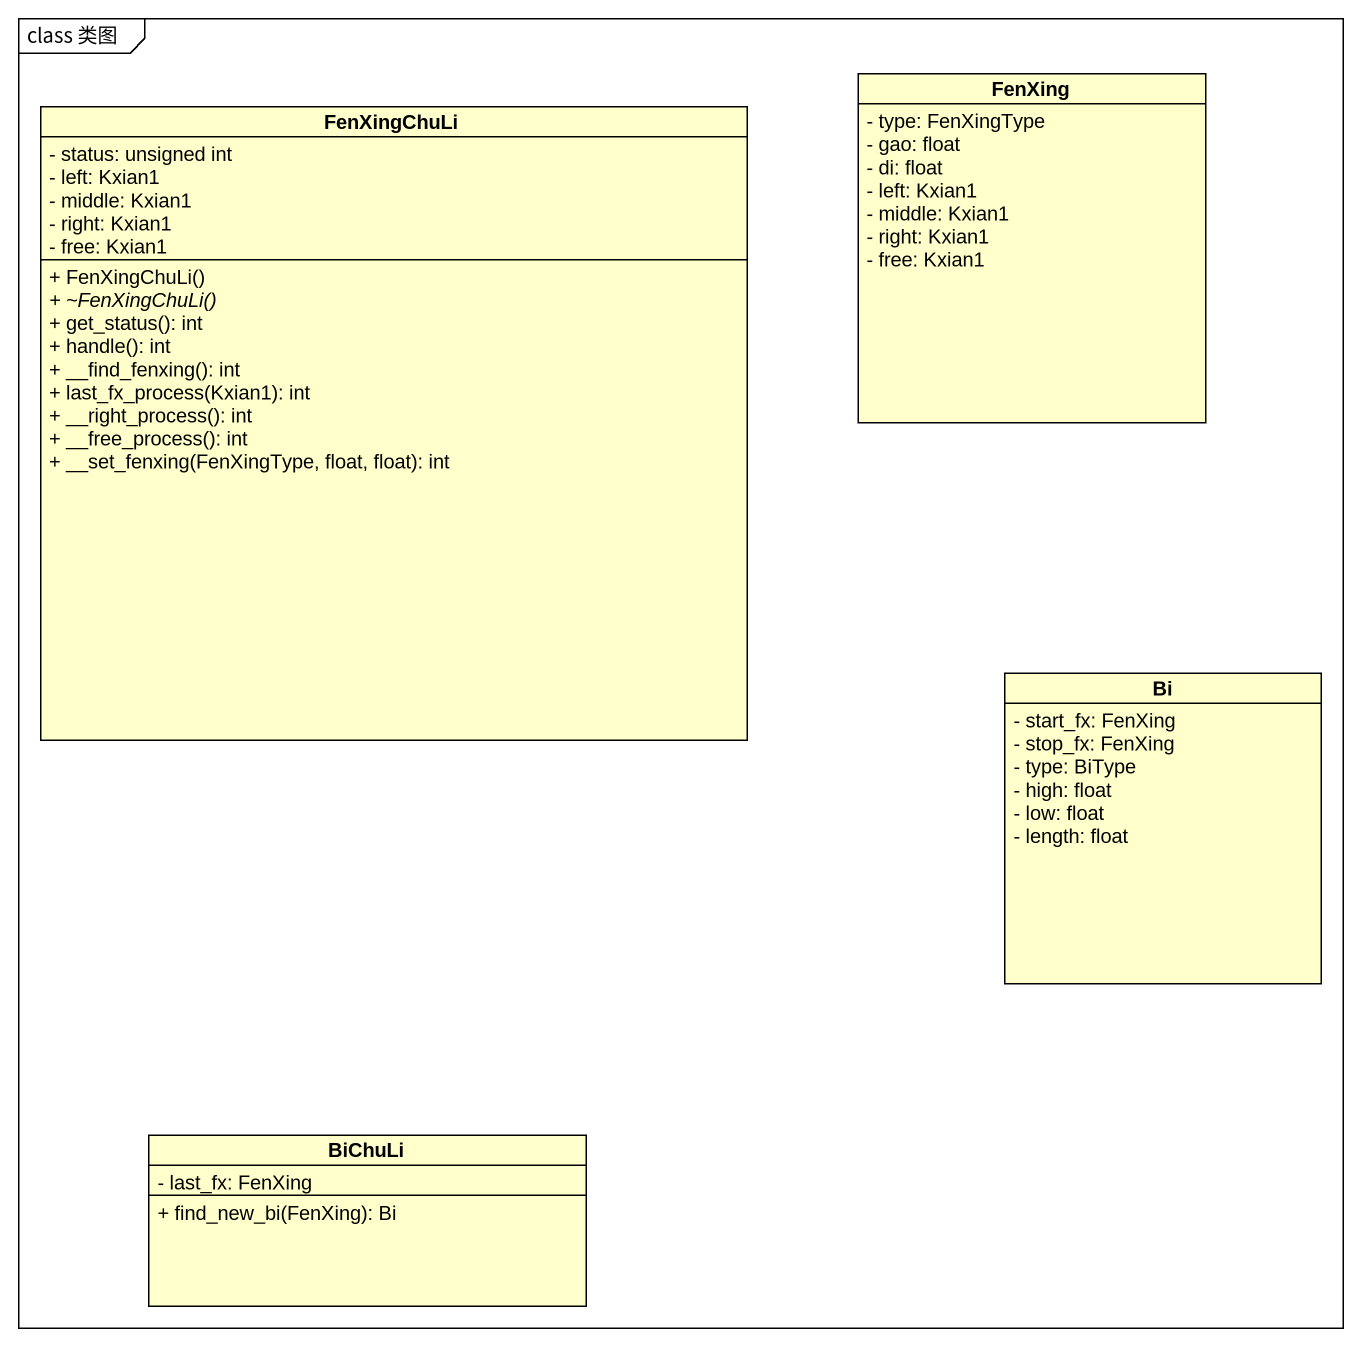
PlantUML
@startuml
mainframe class 类图
hide circle
hide empty members
skinparam classAttributeIconSize 0
class FenXing {
  - type: FenXingType
  - gao: float
  - di: float
  - left: Kxian1
  - middle: Kxian1
  - right: Kxian1
  - free: Kxian1
}
class FenXingChuLi {
  - status: unsigned int
  - left: Kxian1
  - middle: Kxian1
  - right: Kxian1
  - free: Kxian1
  + FenXingChuLi()
  {abstract} + ~FenXingChuLi()
  + get_status(): int
  + handle(): int
  + __find_fenxing(): int
  + last_fx_process(Kxian1): int
  + __right_process(): int
  + __free_process(): int
  + __set_fenxing(FenXingType, float, float): int
}
class Bi {
  - start_fx: FenXing
  - stop_fx: FenXing
  - type: BiType
  - high: float
  - low: float
  - length: float
}
class BiChuLi {
  - last_fx: FenXing
  + find_new_bi(FenXing): Bi
}
@enduml
